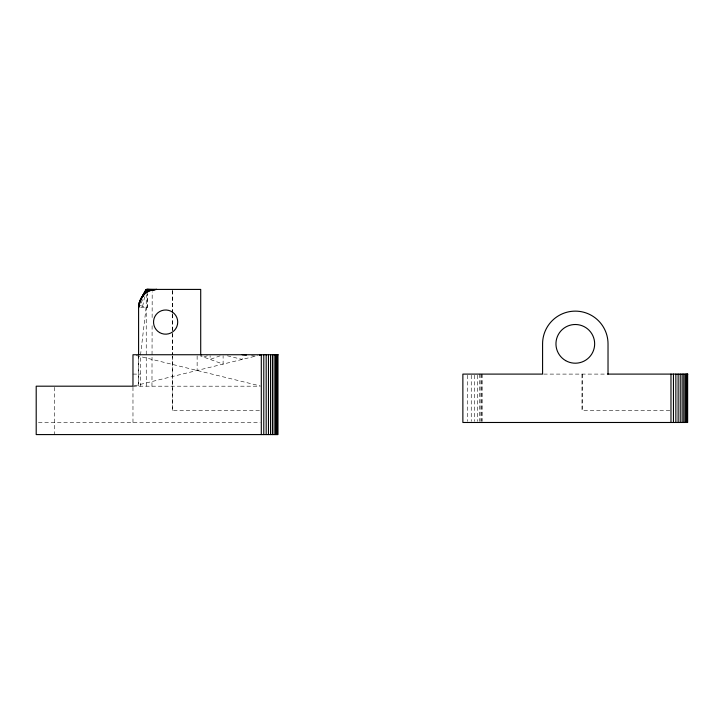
<?xml version="1.0" encoding="UTF-8"?>
<svg xmlns="http://www.w3.org/2000/svg" width="724" height="724" viewBox="0 0 724 724"><rect width="100%" height="100%" fill="white"/><g stroke="black" fill="none" stroke-linecap="round" stroke-linejoin="round"><path stroke-width="0.54" stroke-dasharray="3.62 2.71" d="M132.972 422.481L132.972 387.295M151.968 386.191L152.04 355.81M152.04 354.688L152.112 325.429M152.131 317.555L152.194 291.672M138.592 354.742L138.528 386.191L138.592 355.819M146.257 386.191L146.221 294.994M142.501 299.636L140.311 305.637L146.139 307.257L140.556 354.742L140.556 386.191M142.619 306.279L144.664 296.795M202.005 355.33L200.385 355.909L223.11 364.1L223.11 355.783M207.345 355.746L203.625 357.086L203.625 355.52M220.114 355.819L210.123 359.421L210.123 355.674M134.058 385.928L257.409 355.692M140.727 307.564L147.37 307.546L147.37 293.691M132.972 374.1L140.556 374.1M543.715 374.1L606.893 374.1M132.972 386.191L260.169 386.191M259.445 410.381L172.285 410.381L172.285 356.118M669.827 410.381L581.978 410.381L581.978 374.1M38.453 422.481L260.169 422.481M251.572 355.683L255.735 356.108M227.354 355.783L242.205 359.421L242.205 356.615M136.23 355.538L260.215 385.928M146.139 307.257L147.135 307.564L147.135 293.691M582.268 374.1L582.268 410.381M482.103 374.1L482.103 421.359M481.804 374.1L481.804 421.359M480.89 374.1L480.89 421.359M479.379 374.1L479.379 421.359M477.27 375.222L477.27 421.359M474.564 375.222L474.564 421.359M471.252 375.222L471.252 421.359M467.36 375.222L467.36 421.359M197.136 355.864L197.136 370.471M172.412 290.55L172.412 313.166M172.412 314.297L172.412 332.379M172.412 333.511L172.412 354.995M172.412 356.118L172.412 410.381M172.285 290.55L172.285 313.166M172.285 314.297L172.285 332.379M172.285 333.511L172.285 354.995M54.345 387.322L54.345 434.581"/><path stroke-width="1.09" d="M138.592 354.742L138.592 307.564C138.601 302.008 141.28 296.559 145.696 293.175L146.139 289.627L152.04 290.043L156.737 289.419L152.827 289.935M152.04 290.043L149.796 290.804L146.139 289.627L139.216 302.867L138.592 307.564L139.569 305.555M145.415 291.627L146.139 289.627L147.669 291.853L149.796 290.804M144.13 294.577L146.139 289.627L141.026 298.496L143.56 294.867M143.913 294.74L146.139 289.627L142.347 296.523L144.23 293.863M143.94 294.523L146.139 289.627L143.37 295.464M140.139 302.279L139.099 305.302M200.711 354.742L200.711 289.419L146.257 289.419L139.976 300.623L143.678 295.021M139.216 302.867L140.963 299.989M145.696 293.175L147.669 291.853M259.355 355.222L261.301 354.742L261.301 434.581M156.737 289.419L147.135 289.419M278.125 354.742L132.972 354.742L132.972 386.191L36.2 386.191L36.2 434.581L277.962 434.581L277.962 354.742M607.418 374.1L687.8 374.1M146.257 289.419L154.375 289.582M154.393 289.736L147.37 289.419L151.108 289.917M242.205 354.742L246.368 355.158M687.637 374.1L687.637 422.481L462.871 422.481L462.871 374.1L542.584 374.1L542.584 343.855A32.725 32.725 0 0 1 575.309 311.13A32.725 32.725 0 0 1 608.024 343.855L608.024 374.1M687.139 374.1L687.139 422.481M686.325 374.1L686.325 422.481M685.203 374.1L685.203 422.481M683.8 374.1L683.8 422.481M682.135 374.1L682.135 422.481M680.225 374.1L680.225 422.481M678.126 374.1L678.126 422.481M675.854 374.1L675.854 422.481M673.456 374.1L673.456 422.481M670.976 374.1L670.976 422.481M277.464 354.742L277.464 434.581M276.649 354.742L276.649 434.581M275.536 354.742L275.536 434.581M274.125 354.742L274.125 434.581M272.459 354.742L272.459 434.581M270.55 354.742L270.55 434.581M268.45 354.742L268.45 434.581M266.179 354.742L266.179 434.581M263.78 354.742L263.78 434.581M565.625 360.615A19.358 19.358 0 0 0 594.657 343.855A19.358 19.358 0 0 0 565.625 327.094A19.358 19.358 0 0 0 565.625 360.615M159.579 332.56A12.1 12.1 0 0 0 177.724 322.08A12.1 12.1 0 0 0 159.579 311.61A12.1 12.1 0 0 0 159.579 332.56"/></g></svg>
